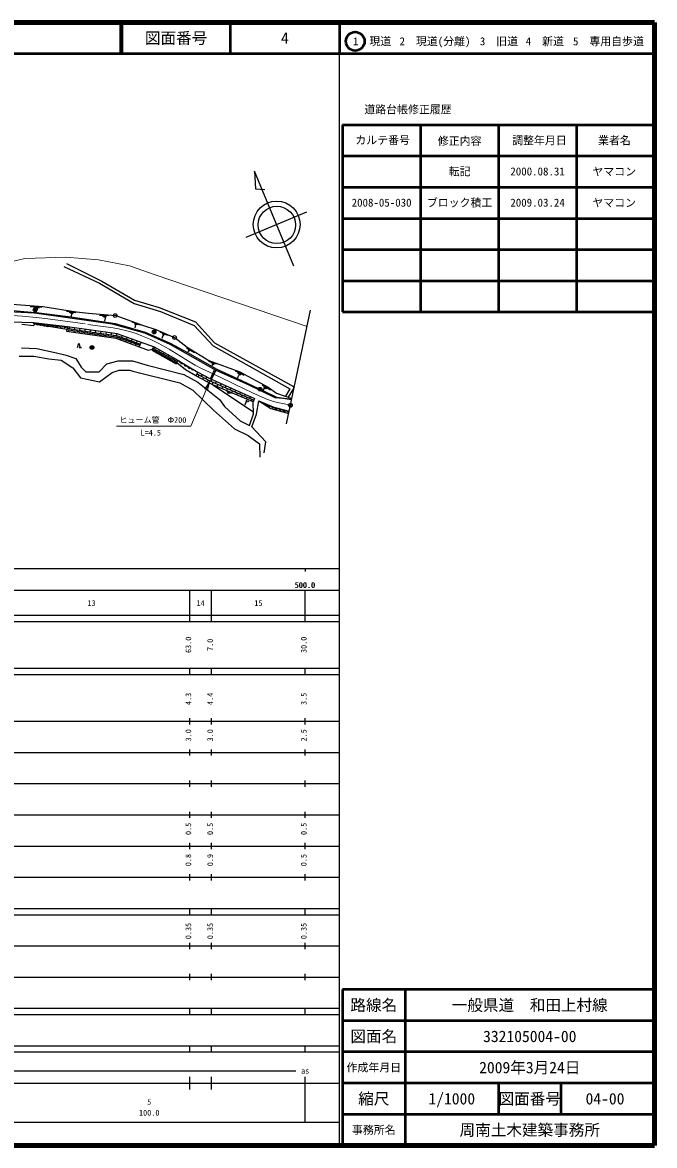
# Model space of a CAD drawing. Units: millimetres, scale not verified. Extents: x -38999242 to 680000, y -206285835 to 380000.
# Drawn here: x 477360 to 680000, y 20000 to 380000 of the extents above; entities that cross this region are included whole.
import ezdxf
from ezdxf.enums import TextEntityAlignment as Align

# ---------------------------------------------------------------- set-up
doc = ezdxf.new("R2010")
doc.units = ezdxf.units.MM
doc.header["$LTSCALE"] = 1000
doc.header["$PDMODE"] = 32
doc.header["$PDSIZE"] = 500
doc.linetypes.add('CHAIN', pattern=[18.5, 12, -1.5, 3.5, -1.5])
for name, color, linetype, lineweight in [('M-BGD', 7, 'Continuous', 25), ('M-BMK', 2, 'CHAIN', 13), ('M-BMK-OTRS', 5, 'Continuous', 25), ('M-BMK-SRVR', 3, 'Continuous', 25), ('M-STR-HTXT', 7, 'Continuous', 13), ('M-TTL', 2, 'Continuous', 140), ('M-TTL-BAND', 7, 'Continuous', 25), ('M-TTL-FRAM', 2, 'Continuous', 50), ('M-TTL-LINE', 7, 'Continuous', 50)]:
    doc.layers.add(name, color=color, linetype=linetype, lineweight=lineweight)
doc.layers.add('M-OTRS', color=6, linetype='Continuous')
doc.layers.add('M-TTL-TXT', color=7, linetype='Continuous')
doc.styles.add('ＭＳ ゴシック', font='')
doc.styles.get('ＭＳ ゴシック').set_extended_font_data('MS Gothic')

# ---------------------------------------------------------------- blocks, each defined once
blk = doc.blocks.new('open_arrow')
at = {"color": 0, "linetype": 'Continuous', "lineweight": -2}
blk.add_lwpolyline([(7.5, 1.25), (0, 0), (7.5, -1.25)], dxfattribs=at)

msp = doc.modelspace()

# ---------------------------------------------------------------- hatches: boundary and pattern name
at = {"layer": 'M-BGD'}
for points in [[(480824, 287843, 1), (482024, 287843, 1)], [(518961, 280782, 1), (520161, 280782, 1)], [(499041, 275828, 1), (500241, 275828, 1)], [(552912, 262423, 1), (554112, 262423, 1)]]:
    msp.add_hatch(color=256, dxfattribs=at).paths.add_polyline_path(points)

# ---------------------------------------------------------------- linework, layer by layer
for p, q in [((479783, 288981), (483519, 288709)), ((480996, 288646), (482724, 288514)), ((481219, 288347), (482327, 288242)), ((481773, 288295), (481674, 287045)), ((491439, 287498), (494508, 287009)), ((492355, 287133), (493716, 286956)), ((492720, 286831), (493520, 286689)), ((493120, 286760), (492946, 285587)), ((502039, 286194), (504933, 286022)), ((502876, 285942), (504320, 285839)), ((503328, 285644), (504154, 285604)), ((503972, 285613), (503660, 284237)), ((491576, 281528), (481294, 283262)), ((492234, 281429), (492164, 280952)), ((492375, 282388), (492298, 281865)), ((493139, 281738), (493075, 281303)), ((493915, 281176), (493847, 280712)), ((494057, 282146), (493979, 281612)), ((494820, 281485), (494756, 281050)), ((495596, 280923), (495530, 280472)), ((495740, 281903), (495660, 281359)), ((496501, 281232), (496437, 280797)), ((497423, 281661), (497341, 281105)), ((498182, 280980), (498118, 280544)), ((499105, 281418), (499023, 280854)), ((500788, 281176), (500704, 280602)), ((502471, 280934), (502385, 280351)), ((512379, 284027), (515102, 283089)), ((513149, 283500), (514244, 283176)), ((513636, 283106), (513346, 282140)), ((513439, 283164), (513833, 283049)), ((521384, 280817), (523884, 279774)), ((497277, 280670), (497213, 280232)), ((498959, 280419), (498896, 279992)), ((499863, 280728), (499799, 280293)), ((500640, 280167), (500579, 279752)), ((501545, 280477), (501481, 280041)), ((502321, 279916), (502262, 279513)), ((503226, 280225), (503162, 279790)), ((504021, 279787), (503945, 279273)), ((504153, 280691), (504068, 280113)), ((504912, 280007), (504848, 279572)), ((505692, 279466), (505628, 279033)), ((505836, 280449), (505756, 279901)), ((506599, 279795), (506535, 279360)), ((507378, 279249), (507310, 278785)), ((507518, 280206), (507443, 279689)), ((508185, 278959), (508339, 279371)), ((508820, 278228), (508985, 278671)), ((509139, 279083), (509330, 279597)), ((509785, 278384), (509939, 278796)), ((510415, 277639), (510585, 278096)), ((510739, 278509), (510931, 279025)), ((511385, 277809), (511539, 278221)), ((512010, 277050), (512185, 277522)), ((512339, 277934), (512532, 278453)), ((512985, 277234), (513139, 277647)), ((513939, 277359), (514133, 277881)), ((514774, 276030), (515449, 277412)), ((522484, 279849), (522056, 278665)), ((522174, 280256), (522964, 279930)), ((522291, 279930), (522677, 279767)), ((495577, 275789), (496243, 275789)), ((495910, 275789), (495577, 275789)), ((513605, 276462), (513785, 276947)), ((514585, 276659), (514739, 277072)), ((518955, 275225), (526815, 270915)), ((519143, 275624), (527039, 271294)), ((519334, 275017), (519161, 274705)), ((519790, 275844), (519546, 275403)), ((520292, 274994), (520079, 274609)), ((520824, 274200), (520643, 273871)), ((521275, 275015), (521037, 274585)), ((521782, 274176), (521570, 273791)), ((522759, 274186), (522528, 273768)), ((529994, 275728), (532477, 274221)), ((530744, 274954), (530369, 274321)), ((530435, 275129), (531052, 274779)), ((522315, 273383), (522124, 273037)), ((523273, 273359), (523060, 272974)), ((523806, 272565), (523605, 272203)), ((524243, 273358), (524018, 272950)), ((524764, 272542), (524551, 272157)), ((525296, 271748), (525087, 271369)), ((525728, 272529), (525509, 272133)), ((526254, 271724), (526041, 271339)), ((537023, 271453), (539558, 270535)), ((537756, 270965), (538910, 270535)), ((538369, 270453), (538026, 269798)), ((538073, 270582), (538665, 270323)), ((533570, 267940), (532928, 266711)), ((533889, 266993), (533595, 266363)), ((534921, 267193), (534644, 266600)), ((537594, 265736), (538918, 268686)), ((538006, 265553), (539311, 268462)), ((545554, 268319), (548380, 266975)), ((546844, 267154), (546220, 265850)), ((546346, 267613), (547401, 267154)), ((546576, 267247), (547112, 267060)), ((535399, 266208), (535103, 265575)), ((536412, 266368), (536154, 265816)), ((536908, 265423), (536611, 264786)), ((537924, 265589), (537671, 265047)), ((538448, 264702), (538119, 263998)), ((538436, 263833), (551389, 255214)), ((539478, 264899), (539225, 264357)), ((540002, 264012), (539672, 263306)), ((541032, 264208), (540779, 263668)), ((541556, 263323), (541237, 262640)), ((542586, 263518), (542334, 262978)), ((544139, 262827), (543888, 262289)), ((554183, 263885), (556856, 262201)), ((554982, 262828), (554454, 261981)), ((554595, 263326), (555682, 262674)), ((554724, 262982), (555240, 262674)), ((542782, 261795), (544245, 261211)), ((543111, 262634), (542802, 261974)), ((542936, 261549), (543747, 261211)), ((543341, 261380), (543089, 260953)), ((544665, 261944), (544368, 261308)), ((545693, 262137), (545442, 261599)), ((546219, 261255), (545933, 260642)), ((547247, 261446), (546996, 260910)), ((547773, 260565), (547498, 259975)), ((548801, 260756), (548551, 260220)), ((549328, 259876), (549063, 259309)), ((550354, 260065), (550105, 259531)), ((549120, 258516), (548607, 257294)), ((548876, 258617), (549365, 258416)), ((548943, 258952), (549940, 258540)), ((550882, 259186), (550628, 258643))]:
    msp.add_line(p, q, dxfattribs=at)
for points in [[(563645, 259044), (560812, 259414), (558402, 259668), (549801, 263799), (539439, 268389), (529617, 273980), (524730, 276807), (516609, 280406), (506270, 283315), (491853, 285338), (481270, 286807), (470640, 287323), (459090, 286845), (447725, 286478), (437362, 286368), (431363, 285448), (425153, 284677), (421496, 284082), (413551, 285141), (403223, 289153), (391057, 295019), (374411, 302301), (363774, 304956), (358329, 305421)], [(491445, 302786), (502836, 297022), (513285, 290985), (521212, 288606), (532829, 284006), (538907, 277259), (564278, 263257), (564270, 262634), (562595, 259879)], [(490627, 301827), (502072, 296439), (513213, 289914), (521612, 287310), (532427, 282877), (538547, 276311), (563081, 262542), (561728, 260178)], [(471301, 289876), (483848, 288977), (494731, 287239), (498544, 286819), (507264, 286025), (516158, 282904), (520098, 281571), (526291, 278947), (530130, 275901), (537127, 271663), (547026, 268020), (556172, 263052), (558776, 261196), (563738, 259486)], [(474283, 287629), (482588, 286973), (492839, 285603), (507029, 283502), (516732, 280769), (524664, 277226), (530289, 274206), (539655, 268871), (546220, 265850), (554454, 261981), (558788, 259853), (563699, 259301)], [(477211, 283287), (480911, 282886), (481294, 283262), (480802, 283766), (469933, 283993)], [(527247, 271680), (519702, 275893), (507693, 280181), (491779, 282474), (480802, 283766)], [(491779, 282474), (491474, 281050), (507275, 278798), (517669, 274961), (518955, 275225)], [(491576, 281528), (497413, 280650), (503413, 279752), (507357, 279256), (515007, 276508)], [(491642, 281964), (497479, 281085), (503473, 280188), (507460, 279687), (515156, 276922)], [(494970, 275789), (495440, 277227), (495910, 275789)], [(477017, 275703), (481987, 275524), (488271, 274075), (491371, 273345), (494510, 272308), (496178, 269524), (497677, 268013), (501981, 268052), (504447, 270525), (508047, 271485), (512632, 271497), (517384, 270118), (529125, 267149), (533633, 264651), (540485, 259111), (542090, 256946), (547170, 252303), (550144, 250759), (551410, 254498), (551297, 258358)], [(519333, 276025), (518804, 274906), (526585, 270526), (527262, 271671)], [(476319, 272982), (480998, 272994), (485770, 272190), (489789, 271764), (493459, 269323), (495933, 266123), (502031, 264813), (506127, 267803), (508375, 268544), (511768, 268507), (512721, 268170), (527819, 264433), (531957, 262123), (538568, 255775), (545333, 249774), (549748, 247565), (553306, 244915), (553413, 240701)], [(527247, 271680), (533570, 267940), (537390, 265827), (551783, 259430), (551297, 258358), (538436, 263833), (532918, 266717), (529679, 268679), (526815, 270915)], [(533249, 267326), (537410, 265162), (551540, 258894)], [(554833, 242050), (555364, 245594), (550924, 250369), (552409, 254409), (553089, 258763), (558001, 256679), (562883, 255414)], [(553089, 258763), (556951, 256308), (562732, 254697)]]:
    msp.add_lwpolyline(points, dxfattribs=at)
for centre in [(481424, 287843), (507055, 286044), (519561, 280782), (526119, 279020), (499641, 275828), (553512, 262423)]:
    msp.add_circle(centre, 600, dxfattribs=at)
for centre, radius, start, end in [((481487, 284169), 795, 210.46349, 316.11333), ((482219, 283753), 642, 213.49538, 298.25837), ((482681, 283821), 653, 198.15209, 328.42472), ((483259, 284194), 1247, 233.79894, 291.11718), ((483772, 283569), 542, 189.51563, 337.06118), ((484389, 283723), 971, 225.51678, 301.97076), ((484899, 283560), 660, 197.83799, 328.73882), ((485486, 283238), 674, 210.13619, 314.72593), ((486085, 283393), 646, 195.7586, 330.81822), ((487239, 283291), 627, 199.8698, 326.70702), ((488382, 283212), 673, 203.20936, 323.36745), ((489731, 283271), 931, 209.67361, 316.90321), ((491019, 282952), 685, 207.54466, 319.03215), ((528781, 271918), 1312, 198.09831, 280.69243), ((529864, 270702), 842, 184.99894, 293.79179), ((531136, 270038), 938, 186.49031, 292.30043), ((531913, 269080), 430, 168.02847, 310.76227), ((555200, 258237), 725, 185.07064, 308.94976), ((555909, 257588), 530, 185.65631, 284.36377), ((556556, 257829), 914, 189.7503, 304.27009), ((557604, 257037), 535, 176.13092, 317.88947), ((558888, 257195), 1026, 210.21455, 300.72617), ((560167, 256619), 815, 202.06736, 308.87336), ((561433, 256212), 788, 196.75051, 314.19021), ((562424, 255649), 443, 180.29771, 330.643)]:
    msp.add_arc(centre, radius, start, end, dxfattribs=at)
at = {"layer": 'M-BMK'}
msp.add_lwpolyline([(472623, 286132), (477373, 285874), (481729, 285465), (485548, 285025), (498335, 283215), (506433, 282093), (508188, 281801), (509979, 281361), (511709, 280921), (513849, 280269), (515807, 279495), (518548, 278339), (520839, 277216), (524376, 275258), (530578, 271427), (532748, 270152), (534791, 269099), (538676, 267218), (543821, 264790), (545805, 263829), (551072, 261280), (554220, 259850), (555905, 259167), (558196, 258424), (560725, 257814), (563274, 257279)], dxfattribs=at)
at = {"layer": 'M-BMK-OTRS'}
msp.add_line((562029, 251351), (569680, 287784), dxfattribs=at)
at = {"layer": 'M-BMK-SRVR'}
for p, q in [((564384, 301836), (551729, 332345)), ((551729, 332345), (552119, 326691)), ((552119, 326691), (555112, 326476)), ((549130, 311207), (568527, 319253))]:
    msp.add_line(p, q, dxfattribs=at)
for centre, radius in [((558868, 315246), 7500), ((558920, 315097), 6000), ((563274, 257279), 600)]:
    msp.add_circle(centre, radius, dxfattribs=at)
at = {"layer": 'M-OTRS'}
msp.add_point((563378, 257277), dxfattribs=at)
at = {"layer": 'M-STR-HTXT'}
for points in [[(358713, 323752), (367943, 322831), (380241, 319747), (394894, 315231), (412534, 309065), (421514, 305580), (428397, 303601), (436682, 301953), (447419, 300926), (457755, 301058), (466214, 302015), (475445, 303658), (478107, 304356), (491302, 304796), (501709, 303915), (511685, 302001), (519911, 299114), (568587, 282578)], [(537409, 265053), (531365, 250614), (507481, 250614)]]:
    msp.add_lwpolyline(points, dxfattribs=at)
at = {"layer": 'M-TTL'}
for p, q in [((680000, 380000), (40000, 380000)), ((680000, 20000), (680000, 380000)), ((40000, 20000), (680000, 20000))]:
    msp.add_line(p, q, dxfattribs=at)
at = {"layer": 'M-TTL-BAND'}
for p, q in [((579000, 20000), (579000, 370000)), ((40000, 205000), (579000, 205000)), ((568000, 205000), (568000, 204000)), ((68000, 198000), (579000, 198000)), ((531000, 188000), (531000, 198000)), ((538000, 188000), (538000, 198000)), ((568000, 188000), (568000, 198000)), ((40000, 190000), (579000, 190000)), ((40000, 188000), (579000, 188000)), ((40000, 173000), (579000, 173000)), ((531000, 171000), (531000, 173000)), ((538000, 171000), (538000, 173000)), ((568000, 171000), (568000, 173000)), ((40000, 171000), (579000, 171000)), ((40000, 156000), (579000, 156000)), ((531000, 155000), (531000, 157000)), ((538000, 155000), (538000, 157000)), ((568000, 155000), (568000, 157000)), ((46000, 146000), (579000, 146000)), ((531000, 145000), (531000, 147000)), ((538000, 145000), (538000, 147000)), ((568000, 145000), (568000, 147000)), ((531000, 135000), (531000, 137000)), ((538000, 135000), (538000, 137000)), ((568000, 135000), (568000, 137000)), ((52000, 136000), (579000, 136000)), ((46000, 126000), (579000, 126000)), ((531000, 125000), (531000, 127000)), ((538000, 125000), (538000, 127000)), ((568000, 125000), (568000, 127000)), ((52000, 116000), (579000, 116000)), ((531000, 115000), (531000, 117000)), ((538000, 115000), (538000, 117000)), ((568000, 115000), (568000, 117000)), ((46000, 106000), (579000, 106000)), ((531000, 105000), (531000, 107000)), ((538000, 105000), (538000, 107000)), ((568000, 105000), (568000, 107000)), ((40000, 96000), (579000, 96000)), ((40000, 94000), (579000, 94000)), ((531000, 94000), (531000, 96000)), ((538000, 94000), (538000, 96000)), ((568000, 94000), (568000, 96000)), ((49000, 84000), (579000, 84000)), ((531000, 83000), (531000, 85000)), ((538000, 83000), (538000, 85000)), ((568000, 83000), (568000, 85000)), ((40000, 74000), (579000, 74000)), ((531000, 73000), (531000, 75000)), ((538000, 73000), (538000, 75000)), ((568000, 73000), (568000, 75000)), ((40000, 64000), (579000, 64000)), ((40000, 62000), (579000, 62000)), ((531000, 62000), (531000, 64000)), ((538000, 62000), (538000, 64000)), ((568000, 62000), (568000, 64000)), ((40000, 52000), (579000, 52000)), ((531000, 50000), (531000, 52000)), ((538000, 50000), (538000, 52000)), ((568000, 50000), (568000, 52000)), ((40000, 50000), (579000, 50000)), ((71000, 44000), (565000, 44000)), ((40000, 40000), (579000, 40000)), ((531000, 38000), (531000, 42000)), ((538000, 38000), (538000, 42000)), ((568000, 27500), (568000, 42000)), ((68000, 27500), (579000, 27500))]:
    msp.add_line(p, q, dxfattribs=at)
at = {"layer": 'M-TTL-FRAM'}
for p, q in [((580000, 347197), (580000, 287197)), ((580000, 347197), (680000, 347197)), ((580000, 287197), (680000, 287197)), ((680000, 70000), (580000, 70000)), ((580000, 70000), (580000, 20000))]:
    msp.add_line(p, q, dxfattribs=at)
at = {"layer": 'M-TTL-LINE'}
for p, q in [((508747, 380000), (508747, 370000)), ((509247, 380000), (509247, 370000)), ((543997, 380000), (543997, 370000)), ((579000, 380000), (579000, 370000)), ((40000, 370000), (680000, 370000)), ((605000, 347197), (605000, 287197)), ((630000, 347197), (630000, 287197)), ((655000, 347197), (655000, 287197)), ((580000, 337197), (680000, 337197)), ((580000, 327197), (680000, 327197)), ((580000, 317197), (680000, 317197)), ((580000, 307197), (680000, 307197)), ((580000, 297197), (680000, 297197)), ((600000, 70000), (600000, 20000)), ((680000, 60000), (580000, 60000)), ((680000, 50000), (580000, 50000)), ((680000, 40000), (580000, 40000)), ((630000, 40000), (630000, 30000)), ((650000, 40000), (650000, 30000)), ((680000, 30000), (580000, 30000))]:
    msp.add_line(p, q, dxfattribs=at)
msp.add_circle((584031, 373958), 3000, dxfattribs=at)

# ---------------------------------------------------------------- block references
at = {"layer": 'M-STR-HTXT', "xscale": 400, "yscale": 400, "rotation": 247.3}
msp.add_blockref('open_arrow', (537409, 265053), dxfattribs=at)

# ---------------------------------------------------------------- texts
at = {"layer": 'M-STR-HTXT', "style": 'ＭＳ ゴシック'}
for s, p in [('ヒューム管\u3000Φ200', (508481, 251114)), ('L=4.5', (515224, 247036))]:
    msp.add_text(s, height=1833, dxfattribs=at).set_placement(p, align=Align.BOTTOM_LEFT)
at = {"layer": 'M-TTL-BAND', "style": 'ＭＳ ゴシック'}
for s, p in [('500.0', (567844, 198195)), ('500.0', (568000, 198195)), ('13', (499500, 192405)), ('14', (534500, 192405)), ('15', (553000, 192405)), ('as', (568000, 42500)), ('5', (518000, 32523)), ('100.0', (518000, 29033))]:
    msp.add_text(s, height=1833, dxfattribs=at).set_placement(p, align=Align.BOTTOM_CENTER)
for s, p in [('63.0', (532000, 180500)), ('7.0', (539000, 180500)), ('30.0', (569000, 180500)), ('4.3', (532000, 163174)), ('4.4', (539000, 163174)), ('3.5', (569000, 163174)), ('3.0', (532000, 151500)), ('3.0', (539000, 151500)), ('2.5', (569000, 151500)), ('0.5', (532000, 121500)), ('0.5', (539000, 121500)), ('0.5', (569000, 121500)), ('0.8', (532000, 111500)), ('0.9', (539000, 111500)), ('0.5', (569000, 111500)), ('0.35', (532000, 88764)), ('0.35', (539000, 88764)), ('0.35', (569000, 88764))]:
    msp.add_text(s, height=1833, rotation=90, dxfattribs=at).set_placement(p, align=Align.BOTTOM_CENTER)
at = {"layer": 'M-TTL-TXT', "style": 'ＭＳ ゴシック'}
for s, height, p in [('図面番号', 3666, (526622, 375000)), ('4', 3666, (561497, 375000)), ('1\u3000現道', 2566, (589448, 373958)), ('2\u3000現道(分離)', 2566, (609619, 373958)), ('3\u3000旧道', 2566, (630121, 373958)), ('4\u3000新道', 2566, (644824, 373958)), ('5\u3000専用自歩道', 2566, (665228, 373958)), ('道路台帳修正履歴', 2566, (600968, 352113)), ('カルテ番号', 2566, (592839, 342277)), ('修正内容', 2566, (617509, 342023)), ('調整年月日', 2566, (643089, 342197)), ('業者名', 2566, (667134, 342197)), ('転記', 2566, (617500, 332245)), ('2000.08.31', 2566, (642500, 332245)), ('ヤマコン', 2566, (667077, 332189)), ('2008-05-030', 2566, (592500, 322245)), ('ブロック積工', 2566, (617500, 322245)), ('2009.03.24', 2566, (642500, 322245)), ('ヤマコン', 2566, (667077, 322189)), ('路線名', 3666, (590000, 65000)), ('路線名', 3666, (590000, 65000)), ('一般県道\u3000和田上村線', 3666, (640000, 65000)), ('図面名', 3666, (590000, 55000)), ('図面名', 3666, (590000, 55000)), ('332105004-00', 3666, (640000, 55000)), ('2009年3月24日', 3666, (640000, 45000)), ('作成年月日', 2566, (590000, 45000)), ('作成年月日', 2566, (590000, 45000)), ('縮尺', 3666, (590000, 35000)), ('縮尺', 3666, (590000, 35000)), ('1/1000', 3666, (615000, 35000)), ('図面番号', 3666, (640000, 35000)), ('図面番号', 3666, (640000, 35000)), ('04-00', 3666, (664125, 35000)), ('事務所名', 2566, (590000, 25000)), ('事務所名', 2566, (590000, 25000)), ('周南土木建築事務所', 3666, (640000, 25000))]:
    msp.add_text(s, height=height, dxfattribs=at).set_placement(p, align=Align.MIDDLE_CENTER)

doc.saveas('drawing.dxf')
